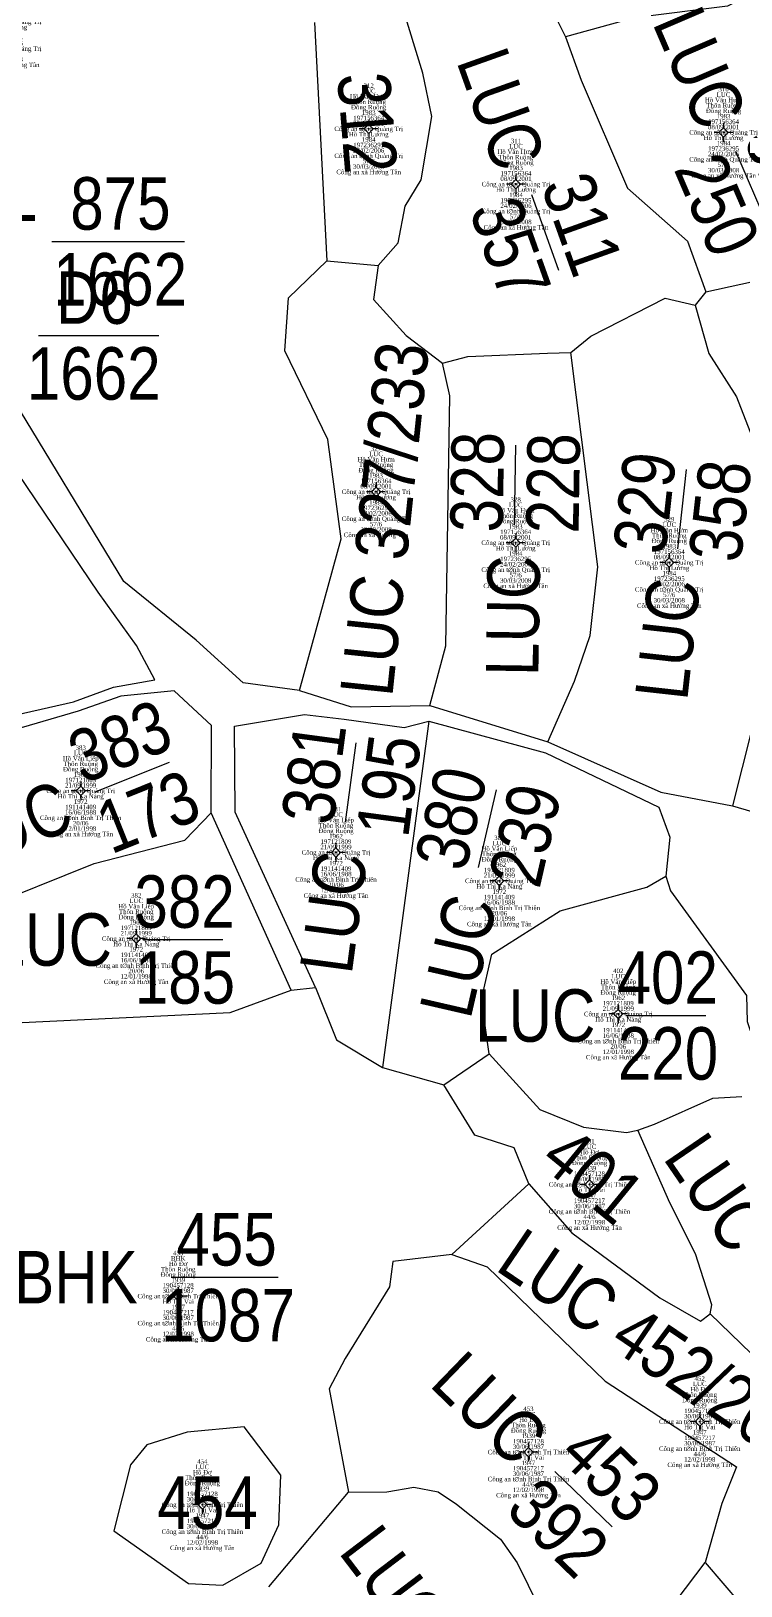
# Model space of a CAD drawing. Header units: metres. Extents: x 545779 to 547235, y 1841259 to 1843294.
# Drawn here: x 546400.9 to 546448.3, y 1842490 to 1842593.7 of the extents above; entities that cross this region are included whole.
import ezdxf
from ezdxf.enums import TextEntityAlignment as Align

# ---------------------------------------------------------------- set-up
doc = ezdxf.new("R2010")
doc.units = ezdxf.units.M
doc.header["$MEASUREMENT"] = 0
for name, color, linetype, lineweight in [('Level 10', 7, 'Continuous', 0), ('Level 11', 7, 'Continuous', 0), ('Level 13', 7, 'Continuous', 0), ('Level 14', 7, 'Continuous', 0), ('Level 15', 7, 'Continuous', 0), ('Level 23', 7, 'Continuous', 0)]:
    doc.layers.add(name, color=color, linetype=linetype, lineweight=lineweight)
doc.styles.add('Style-vnarialNarrowI', font='vnarialNarrowI.shx')
doc.styles.add('Style-Vntimei', font='Vntimei.shx')

# ---------------------------------------------------------------- blocks, each defined once
blk = doc.blocks.new('N_THUA_436')
at = {"layer": 'Level 13', "color": 230, "linetype": 'Continuous', "lineweight": 13, "flags": 128}
blk.add_lwpolyline([(-2.840156, 0.00012), (2.481691, 0.001374)], dxfattribs=at)
at = {"layer": 'Level 13', "color": 230, "linetype": 'Continuous', "lineweight": 0, "style": 'Style-vnarialNarrowI'}
blk.add_text('310', height=3.499858, rotation=359.999904, dxfattribs=at).set_placement((-0.049599, 0.785661), align=Align.CENTER)
blk.add_text('LUC ', height=3.499858, rotation=359.999904, dxfattribs=at).set_placement((-3.777819, 0.004435), align=Align.MIDDLE_RIGHT)
blk.add_text('250', height=3.499858, rotation=359.999904, dxfattribs=at).set_placement((-0.045581, -0.776344), align=Align.TOP_CENTER)
blk = doc.blocks.new('N_THUA_437')
at = {"layer": 'Level 13', "color": 230, "linetype": 'Continuous', "lineweight": 13, "flags": 128}
blk.add_lwpolyline([(-2.837323, -0.007916), (2.523868, -0.007761)], dxfattribs=at)
at = {"layer": 'Level 13', "color": 230, "linetype": 'Continuous', "lineweight": 0, "style": 'Style-vnarialNarrowI'}
blk.add_text('311', height=3.499972, rotation=359.999914, dxfattribs=at).set_placement((0.152705, 0.773418), align=Align.CENTER)
blk.add_text('LUC ', height=3.499972, rotation=359.999914, dxfattribs=at).set_placement((-3.776401, -0.000914), align=Align.MIDDLE_RIGHT)
blk.add_text('357', height=3.499972, rotation=359.999914, dxfattribs=at).set_placement((0.088136, -0.783212), align=Align.TOP_CENTER)
blk = doc.blocks.new('N_THUA_439')
at = {"layer": 'Level 13', "color": 230, "linetype": 'Continuous', "lineweight": 0, "style": 'Style-vnarialNarrowI'}
blk.add_text('312', height=3.49986, rotation=274.646336, dxfattribs=at).set_placement((0.01265, -0.114648), align=Align.MIDDLE_CENTER)
blk = doc.blocks.new('N_THUA_456')
at = {"layer": 'Level 13', "color": 230, "linetype": 'Continuous', "lineweight": 0, "style": 'Style-vnarialNarrowI'}
blk.add_text('LUC 327/233', height=3.499868, rotation=359.999963, dxfattribs=at).set_placement((0.1097, -0.000718), align=Align.MIDDLE_CENTER)
blk = doc.blocks.new('N_THUA_457')
at = {"layer": 'Level 13', "color": 230, "linetype": 'Continuous', "lineweight": 13, "flags": 128}
blk.add_lwpolyline([(-2.840277, -0.004295), (2.480321, -0.001319)], dxfattribs=at)
at = {"layer": 'Level 13', "color": 230, "linetype": 'Continuous', "lineweight": 0, "style": 'Style-vnarialNarrowI'}
blk.add_text('328', height=3.499978, rotation=0.000001, dxfattribs=at).set_placement((-0.014289, 0.775472), align=Align.CENTER)
blk.add_text('LUC ', height=3.499978, rotation=0.000001, dxfattribs=at).set_placement((-3.775603, -0.000235), align=Align.MIDDLE_RIGHT)
blk.add_text('228', height=3.499978, rotation=0.000001, dxfattribs=at).set_placement((-0.015368, -0.785179), align=Align.TOP_CENTER)
blk = doc.blocks.new('N_THUA_458')
at = {"layer": 'Level 13', "color": 230, "linetype": 'Continuous', "lineweight": 13, "flags": 128}
blk.add_lwpolyline([(-2.83809, 0.005947), (2.474768, 0.003905)], dxfattribs=at)
at = {"layer": 'Level 13', "color": 230, "linetype": 'Continuous', "lineweight": 0, "style": 'Style-vnarialNarrowI'}
blk.add_text('329', height=3.499978, rotation=359.99997, dxfattribs=at).set_placement((-0.034508, 0.78213), align=Align.CENTER)
blk.add_text('LUC ', height=3.499978, rotation=359.99997, dxfattribs=at).set_placement((-3.772698, 0.00115), align=Align.MIDDLE_RIGHT)
blk.add_text('358', height=3.499978, rotation=359.99997, dxfattribs=at).set_placement((-0.010321, -0.773454), align=Align.TOP_CENTER)
blk = doc.blocks.new('N_THUA_532')
at = {"layer": 'Level 13', "color": 230, "linetype": 'Continuous', "lineweight": 13, "flags": 128}
blk.add_lwpolyline([(-2.842968, 0.002111), (2.481699, 0.007056)], dxfattribs=at)
at = {"layer": 'Level 13', "color": 230, "linetype": 'Continuous', "lineweight": 0, "style": 'Style-vnarialNarrowI'}
blk.add_text('380', height=3.499974, rotation=0.000096, dxfattribs=at).set_placement((-0.040748, 0.785689), align=Align.CENTER)
blk.add_text('LUC ', height=3.499974, rotation=0.000096, dxfattribs=at).set_placement((-3.769894, 0.002681), align=Align.MIDDLE_RIGHT)
blk.add_text('239', height=3.499974, rotation=0.000096, dxfattribs=at).set_placement((-0.035604, -0.775185), align=Align.TOP_CENTER)
blk = doc.blocks.new('N_THUA_533')
at = {"layer": 'Level 13', "color": 230, "linetype": 'Continuous', "lineweight": 13, "flags": 128}
blk.add_lwpolyline([(-2.834254, -0.004627), (2.501861, 0.000662)], dxfattribs=at)
at = {"layer": 'Level 13', "color": 230, "linetype": 'Continuous', "lineweight": 0, "style": 'Style-vnarialNarrowI'}
blk.add_text('381', height=3.499983, rotation=0.000034, dxfattribs=at).set_placement((0.142669, 0.779106), align=Align.CENTER)
blk.add_text('LUC ', height=3.499983, rotation=0.000034, dxfattribs=at).set_placement((-3.776255, -0.005808), align=Align.MIDDLE_RIGHT)
blk.add_text('195', height=3.499983, rotation=0.000034, dxfattribs=at).set_placement((-0.036062, -0.782125), align=Align.TOP_CENTER)
blk = doc.blocks.new('N_THUA_534')
at = {"layer": 'Level 13', "color": 230, "linetype": 'Continuous', "lineweight": 13, "flags": 128}
blk.add_lwpolyline([(-2.83, 0), (2.5, 0)], dxfattribs=at)
at = {"layer": 'Level 13', "color": 230, "linetype": 'Continuous', "lineweight": 0, "style": 'Style-vnarialNarrowI'}
blk.add_text('382', height=3.49998, dxfattribs=at).set_placement((-0.042184, 0.78), align=Align.CENTER)
blk.add_text('LUC ', height=3.49998, dxfattribs=at).set_placement((-3.771418, -0.00001), align=Align.MIDDLE_RIGHT)
blk.add_text('185', height=3.49998, dxfattribs=at).set_placement((-0.021169, -0.78002), align=Align.TOP_CENTER)
blk = doc.blocks.new('N_THUA_535')
at = {"layer": 'Level 13', "color": 230, "linetype": 'Continuous', "lineweight": 13, "flags": 128}
blk.add_lwpolyline([(-2.841125, 0.00877), (2.480894, 0.006492)], dxfattribs=at)
at = {"layer": 'Level 13', "color": 230, "linetype": 'Continuous', "lineweight": 0, "style": 'Style-vnarialNarrowI'}
blk.add_text('383', height=3.499973, rotation=0.000031, dxfattribs=at).set_placement((-0.071853, 0.780149), align=Align.CENTER)
blk.add_text('LUC ', height=3.499973, rotation=0.000031, dxfattribs=at).set_placement((-3.769433, -0.000402), align=Align.MIDDLE_RIGHT)
blk.add_text('173', height=3.499973, rotation=0.000031, dxfattribs=at).set_placement((-0.07383, -0.772639), align=Align.TOP_CENTER)
blk = doc.blocks.new('N_THUA_561')
at = {"layer": 'Level 13', "color": 230, "linetype": 'Continuous', "lineweight": 0, "style": 'Style-vnarialNarrowI'}
blk.add_text('401', height=3.49998, rotation=320.710594, dxfattribs=at).set_placement((0.231944, -0.193224), align=Align.MIDDLE_CENTER)
blk = doc.blocks.new('N_THUA_562')
at = {"layer": 'Level 13', "color": 230, "linetype": 'Continuous', "lineweight": 13, "flags": 128}
blk.add_lwpolyline([(-2.84, 0), (2.48, 0)], dxfattribs=at)
at = {"layer": 'Level 13', "color": 230, "linetype": 'Continuous', "lineweight": 0, "style": 'Style-vnarialNarrowI'}
blk.add_text('402', height=3.49998, dxfattribs=at).set_placement((-0.062184, 0.78), align=Align.CENTER)
blk.add_text('LUC ', height=3.49998, dxfattribs=at).set_placement((-3.771418, -0.00001), align=Align.MIDDLE_RIGHT)
blk.add_text('220', height=3.49998, dxfattribs=at).set_placement((-0.045308, -0.78002), align=Align.TOP_CENTER)
blk = doc.blocks.new('N_THUA_623')
at = {"layer": 'Level 13', "color": 230, "linetype": 'Continuous', "lineweight": 0, "style": 'Style-vnarialNarrowI'}
blk.add_text('LUC 451/194', height=3.499983, rotation=359.999988, dxfattribs=at).set_placement((0.09548, -0.014337), align=Align.MIDDLE_CENTER)
blk = doc.blocks.new('N_THUA_624')
at = {"layer": 'Level 13', "color": 230, "linetype": 'Continuous', "lineweight": 0, "style": 'Style-vnarialNarrowI'}
blk.add_text('LUC 452/265', height=3.499978, rotation=359.999919, dxfattribs=at).set_placement((0.157956, -0.007064), align=Align.MIDDLE_CENTER)
blk = doc.blocks.new('N_THUA_625')
at = {"layer": 'Level 13', "color": 230, "linetype": 'Continuous', "lineweight": 13, "flags": 128}
blk.add_lwpolyline([(-2.835929, -0.003798), (2.489377, 0.002311)], dxfattribs=at)
at = {"layer": 'Level 13', "color": 230, "linetype": 'Continuous', "lineweight": 0, "style": 'Style-vnarialNarrowI'}
blk.add_text('453', height=3.499981, rotation=0.000111, dxfattribs=at).set_placement((-0.065687, 0.77768), align=Align.CENTER)
blk.add_text('LUC ', height=3.499981, rotation=0.000111, dxfattribs=at).set_placement((-3.762205, 0.001363), align=Align.MIDDLE_RIGHT)
blk.add_text('392', height=3.499981, rotation=0.000111, dxfattribs=at).set_placement((-0.061063, -0.778751), align=Align.TOP_CENTER)
blk = doc.blocks.new('N_THUA_627')
at = {"layer": 'Level 13', "color": 230, "linetype": 'Continuous', "lineweight": 0, "style": 'Style-vnarialNarrowI'}
blk.add_text('454', height=3.49998, dxfattribs=at).set_placement((0.107401, -0.00001), align=Align.MIDDLE_CENTER)
blk = doc.blocks.new('N_THUA_628')
at = {"layer": 'Level 13', "color": 230, "linetype": 'Continuous', "lineweight": 13, "flags": 128}
blk.add_lwpolyline([(-2.61, 0), (4.52, 0)], dxfattribs=at)
at = {"layer": 'Level 13', "color": 230, "linetype": 'Continuous', "lineweight": 0, "style": 'Style-vnarialNarrowI'}
blk.add_text('455', height=3.49998, dxfattribs=at).set_placement((1.088831, 0.78), align=Align.CENTER)
blk.add_text('BHK ', height=3.49998, dxfattribs=at).set_placement((-3.719263, -0.00001), align=Align.MIDDLE_RIGHT)
blk.add_text('1087', height=3.49998, dxfattribs=at).set_placement((1.184126, -0.78002), align=Align.TOP_CENTER)
blk = doc.blocks.new('N_THUA_665')
at = {"layer": 'Level 13', "color": 230, "linetype": 'Continuous', "lineweight": 13, "flags": 128}
blk.add_lwpolyline([(-2.840073, 0.000145), (2.476068, 0.000437)], dxfattribs=at)
at = {"layer": 'Level 13', "color": 230, "linetype": 'Continuous', "lineweight": 0, "style": 'Style-vnarialNarrowI'}
blk.add_text('479', height=3.499923, rotation=359.999991, dxfattribs=at).set_placement((-0.043334, 0.778608), align=Align.CENTER)
blk.add_text('LUC ', height=3.499923, rotation=359.999991, dxfattribs=at).set_placement((-3.778253, 0.004355), align=Align.MIDDLE_RIGHT)
blk.add_text('278', height=3.499923, rotation=359.999991, dxfattribs=at).set_placement((-0.020269, -0.779304), align=Align.TOP_CENTER)
blk = doc.blocks.new('N_THUA_1130')
at = {"layer": 'Level 13', "color": 230, "linetype": 'Continuous', "lineweight": 13, "flags": 128}
blk.add_lwpolyline([(0, 0), (8.85, 0)], dxfattribs=at)
at = {"layer": 'Level 13', "color": 230, "linetype": 'Continuous', "lineweight": 0, "style": 'Style-vnarialNarrowI'}
blk.add_text('875', height=3.49998, dxfattribs=at).set_placement((4.568831, 0.78), align=Align.CENTER)
blk.add_text('875', height=3.49998, dxfattribs=at).set_placement((4.568831, 0.78), align=Align.CENTER)
blk.add_text('DGT ', height=3.49998, dxfattribs=at).set_placement((0.070438, -0.00001), align=Align.MIDDLE_RIGHT)
blk.add_text('1662', height=3.49998, dxfattribs=at).set_placement((4.552668, -0.78002), align=Align.TOP_CENTER)
blk = doc.blocks.new('CENTRD')
at = {"layer": 'Level 11', "linetype": 'Continuous', "lineweight": 0}
h = blk.add_hatch(color=3, dxfattribs=at)
edge = h.paths.add_edge_path()
edge.add_arc((-0.0025, 0), 1.500056, 0, 360)
at = {"layer": 'Level 11', "color": 3, "linetype": 'Continuous', "lineweight": 0}
for p, q in [((-6.200231, 0), (-12.600469, 0)), ((0, 6.200231), (-6.200231, 0)), ((-6.200231, 0), (0, -6.200231)), ((0, 12.600469), (0, 6.200231)), ((6.200231, 0), (0, 6.200231)), ((0, -6.200231), (6.200231, 0)), ((12.400462, 0), (6.200231, 0)), ((0, -6.200231), (0, -12.600469))]:
    blk.add_line(p, q, dxfattribs=at)

msp = doc.modelspace()

# ---------------------------------------------------------------- linework, layer by layer
at = {"layer": 'Level 10', "color": 7, "linetype": 'Continuous', "lineweight": 0, "flags": 128}
for points in [[(546433.64, 1842599.26), (546436.58, 1842593.36)], [(546449.04, 1842596.28), (546447.38, 1842595.42), (546441.17, 1842594.64), (546436.58, 1842593.36)], [(546418.84, 1842549.75), (546415.08, 1842550.26), (546411.94, 1842553.12), (546407.12, 1842557.04), (546399.41, 1842569.74), (546390.78, 1842576.89), (546382.01, 1842591.38), (546380.28, 1842594.44), (546378.34, 1842595.48)], [(546424.08, 1842578.1), (546425.41, 1842579.62), (546425.89, 1842582.07), (546426.95, 1842583.82), (546427.66, 1842588.06), (546427.07, 1842590.95), (546425.67, 1842595.5)], [(546419.83, 1842594.33), (546420.66, 1842578.43)], [(546436.58, 1842593.36), (546437.61, 1842590.47), (546440.7, 1842583.27), (546444.7, 1842579.74), (546445.92, 1842576.35)], [(546445.92, 1842576.35), (546449.88, 1842577.21), (546454.41, 1842580.01), (546455.99, 1842581.53)], [(546418.84, 1842549.75), (546421.62, 1842559.88), (546420.73, 1842566.5), (546417.85, 1842572.42), (546418.11, 1842575.95), (546420.66, 1842578.43)], [(546420.66, 1842578.43), (546424.08, 1842578.1)], [(546424.08, 1842578.1), (546423.77, 1842575.85), (546425.95, 1842573.43), (546428.38, 1842571.59)], [(546445.92, 1842576.35), (546445.21, 1842575.47)], [(546436.93, 1842572.31), (546438.26, 1842573.4), (546443.21, 1842575.93), (546445.21, 1842575.47)], [(546445.21, 1842575.47), (546446.13, 1842572.24), (546447.97, 1842569.34), (546449.32, 1842565.86), (546449.74, 1842561.96), (546450.48, 1842550.29)], [(546428.38, 1842571.59), (546430.07, 1842572.03), (546435.38, 1842572.26), (546436.93, 1842572.31)], [(546435.39, 1842546.33), (546437.18, 1842550.38), (546438.22, 1842553.43), (546438.73, 1842558.01), (546436.93, 1842572.31)], [(546427.53, 1842548.76), (546428.59, 1842552.74), (546428.85, 1842569.41), (546428.38, 1842571.59)], [(546379.18, 1842552.01), (546383.75, 1842544.75), (546394.88, 1842547.64), (546395.91, 1842547.23), (546403.78, 1842549.01), (546406.43, 1842549.99), (546409.19, 1842550.48), (546407.98, 1842552.76), (546405.42, 1842556.31), (546400.07, 1842564.26), (546396.63, 1842568.64), (546393.48, 1842568.68)], [(546450.48, 1842550.29), (546448.99, 1842547.18), (546447.71, 1842542.07)], [(546412.94, 1842541.6), (546412.98, 1842547.42), (546410.48, 1842549.74), (546406.93, 1842549.38), (546404.09, 1842548.37), (546395.18, 1842545.79)], [(546418.84, 1842549.75), (546422.29, 1842548.68), (546427.53, 1842548.76)], [(546427.53, 1842548.76), (546435.39, 1842546.33)], [(546419.91, 1842529.95), (546414.55, 1842541.64), (546414.51, 1842547.39), (546419.16, 1842548.16), (546421.81, 1842547.84), (546425.81, 1842547.29), (546427.45, 1842547.71)], [(546427.45, 1842547.71), (546424.37, 1842524.61)], [(546427.45, 1842547.71), (546435.24, 1842545.61), (546442.8, 1842541.97), (546443.52, 1842539.98), (546443.27, 1842537.37)], [(546435.39, 1842546.33), (546442.93, 1842542.97), (546447.71, 1842542.07)], [(546447.71, 1842542.07), (546451.96, 1842540.82), (546455.84, 1842539.07)], [(546397.5, 1842535.15), (546405.15, 1842538.22), (546411.2, 1842539.78), (546412.94, 1842541.6)], [(546418.29, 1842529.78), (546412.94, 1842541.6)], [(546431.49, 1842525.53), (546430.97, 1842529.14), (546431.67, 1842532.18), (546436.22, 1842535.07), (546442, 1842536.64), (546443.27, 1842537.37)], [(546443.27, 1842537.37), (546443.58, 1842536.39), (546448.63, 1842529.41), (546448.68, 1842527.67), (546449.45, 1842525.38)], [(546399.88, 1842527.58), (546414.22, 1842528.27), (546418.29, 1842529.78)], [(546418.29, 1842529.78), (546419.91, 1842529.95)], [(546419.91, 1842529.95), (546421.31, 1842526.45), (546424.37, 1842524.61)], [(546428.45, 1842523.45), (546431.49, 1842525.53)], [(546431.49, 1842525.53), (546434.87, 1842521.81), (546437.78, 1842520.63), (546440.63, 1842520.27), (546441.39, 1842520.43)], [(546424.37, 1842524.61), (546428.45, 1842523.45)], [(546434.12, 1842516.84), (546433.14, 1842519.25), (546430.53, 1842520.1), (546428.45, 1842523.45)], [(546441.39, 1842520.43), (546442.51, 1842520.83), (546446.39, 1842522.57), (546448.33, 1842522.67)], [(546446.22, 1842508.17), (546446.32, 1842508.78), (546445.24, 1842512.18), (546443.52, 1842515.58), (546441.39, 1842520.43)], [(546434.12, 1842516.84), (546428.99, 1842512.13)], [(546434.12, 1842516.84), (546437, 1842513.58), (546442.86, 1842509.24), (546445.57, 1842507.68), (546446.22, 1842508.17)], [(546428.99, 1842512.13), (546425.05, 1842511.67), (546424.83, 1842509.97), (546421.89, 1842505.19), (546420.81, 1842503.18), (546422.11, 1842496.29)], [(546428.99, 1842512.13), (546431.34, 1842511.32), (546439.22, 1842503.69), (546447.97, 1842497.97), (546447, 1842495.52), (546445.89, 1842491.6)], [(546455.91, 1842495.84), (546454.74, 1842497.9), (546453.01, 1842502.22), (546450.32, 1842504.2), (546446.22, 1842508.17)], [(546416.28, 1842491.55), (546417.45, 1842494.1), (546417.59, 1842497.41), (546415.14, 1842500.64), (546411.34, 1842500.28), (546408.67, 1842499.44), (546407.58, 1842498.1), (546406.45, 1842493.71), (546411.44, 1842490.2), (546413.73, 1842490.08), (546416.28, 1842491.55)], [(546422.11, 1842496.29), (546424.67, 1842496.3), (546426.47, 1842496.61), (546428.09, 1842496.31), (546429.31, 1842495.49), (546432.24, 1842493.14), (546433.36, 1842491.56), (546436.97, 1842484.22)], [(546416.79, 1842489.96), (546422.11, 1842496.29)], [(546436.97, 1842484.22), (546438.96, 1842484.78), (546442.24, 1842487.15), (546443.96, 1842489.03), (546445.89, 1842491.6)], [(546445.89, 1842491.6), (546448.23, 1842488.83), (546451.48, 1842483.73)]]:
    msp.add_lwpolyline(points, dxfattribs=at)
at = {"layer": 'Level 14', "color": 2, "linetype": 'Continuous', "lineweight": 13, "flags": 128}
msp.add_lwpolyline([(546401.43, 1842573.45), (546409.45, 1842573.45)], dxfattribs=at)
at = {"layer": 'Level 23', "color": 12, "linetype": 'Continuous', "lineweight": 0, "flags": 128}
for points in [[(546418.84, 1842549.75), (546415.08, 1842550.26), (546411.94, 1842553.12), (546407.12, 1842557.04), (546399.41, 1842569.74), (546390.78, 1842576.89), (546382.01, 1842591.38), (546380.28, 1842594.44), (546378.34, 1842595.48)], [(546379.18, 1842552.01), (546383.75, 1842544.75), (546394.88, 1842547.64), (546395.91, 1842547.23), (546403.78, 1842549.01), (546406.43, 1842549.99), (546409.19, 1842550.48), (546407.98, 1842552.76), (546405.42, 1842556.31), (546400.07, 1842564.26), (546396.63, 1842568.64), (546393.48, 1842568.68)], [(546412.94, 1842541.6), (546412.98, 1842547.42), (546410.48, 1842549.74), (546406.93, 1842549.38), (546404.09, 1842548.37), (546395.18, 1842545.79)], [(546418.84, 1842549.75), (546422.29, 1842548.68), (546427.53, 1842548.76)], [(546427.53, 1842548.76), (546435.39, 1842546.33)], [(546419.91, 1842529.95), (546414.55, 1842541.64), (546414.51, 1842547.39), (546419.16, 1842548.16), (546421.81, 1842547.84), (546425.81, 1842547.29), (546427.45, 1842547.71)], [(546427.45, 1842547.71), (546435.24, 1842545.61), (546442.8, 1842541.97), (546443.52, 1842539.98), (546443.27, 1842537.37)], [(546435.39, 1842546.33), (546442.93, 1842542.97), (546447.71, 1842542.07)], [(546447.71, 1842542.07), (546451.96, 1842540.82), (546455.84, 1842539.07)], [(546418.29, 1842529.78), (546412.94, 1842541.6)], [(546443.27, 1842537.37), (546443.58, 1842536.39), (546448.63, 1842529.41), (546448.68, 1842527.67), (546449.45, 1842525.38)]]:
    msp.add_lwpolyline(points, dxfattribs=at)

# ---------------------------------------------------------------- block references
at = {"layer": 'Level 11', "color": 3, "linetype": 'Continuous', "lineweight": 0, "xscale": 0.049998, "yscale": 0.049998, "zscale": 0.049998}
for p in [(546423.45, 1842587.23), (546447.11, 1842586.99), (546433.27, 1842583.54), (546423.94, 1842563.02), (546433.25, 1842559.62), (546443.49, 1842558.3), (546404.25, 1842543.07), (546421.27, 1842538.96), (546432.16, 1842537.06), (546407.95, 1842533.21), (546440.09, 1842528.18), (546438.17, 1842516.81), (546410.75, 1842509.36), (546445.52, 1842500.99), (546434.1, 1842498.96), (546412.36, 1842495.45)]:
    msp.add_blockref('CENTRD', p, dxfattribs=at)
at = {"layer": 'Level 13', "color": 230, "linetype": 'Continuous', "lineweight": 0}
for name, p, xscale, yscale, zscale, rotation in [('N_THUA_436', (546449.03, 1842583.12), 1.000001, 1.000001, 1.000001, 293.227493), ('N_THUA_437', (546435.26, 1842580.17), 1.000002, 1.000002, 1.000002, 289.616225), ('N_THUA_456', (546424.5, 1842561.1), 0.999998, 0.999998, 0.999998, 84.015084), ('N_THUA_457', (546433.21, 1842563.64), 1.000001, 1.000001, 1.000001, 89.106435), ('N_THUA_458', (546444.37, 1842562.04), 1.000001, 1.000001, 1.000001, 83.646108), ('N_THUA_535', (546407.86, 1842544.05), 1.000002, 1.000002, 1.000002, 21.865916), ('N_THUA_533', (546422.28, 1842543.79), 0.999999, 0.999999, 0.999999, 82.405321), ('N_THUA_532', (546431.42, 1842540.72), 1.000002, 1.000002, 1.000002, 77.03282), ('N_THUA_623', (546451.09, 1842509.9), 0.999999, 0.999999, 0.999999, 304.355254), ('N_THUA_624', (546442.44, 1842506.06), 1.000001, 1.000001, 1.000001, 325.855578), ('N_THUA_665', (546430.59, 1842483.06), 0.999999, 0.999999, 0.999999, 307.276298)]:
    msp.add_blockref(name, p, dxfattribs=dict(at, xscale=xscale, yscale=yscale, zscale=zscale, rotation=rotation))
for name, p in [('N_THUA_439', (546423.35, 1842587.75)), ('N_THUA_1130', (546402.33, 1842579.72)), ('N_THUA_534', (546411.22, 1842533.15)), ('N_THUA_562', (546443.45, 1842528.08)), ('N_THUA_561', (546438.19, 1842517.61)), ('N_THUA_628', (546412.89, 1842510.62)), ('N_THUA_627', (546412.6, 1842495.58))]:
    msp.add_blockref(name, p, dxfattribs=at)
at = {"layer": 'Level 13', "color": 230, "linetype": 'Continuous', "lineweight": 0, "rotation": 315.923339}
msp.add_blockref('N_THUA_625', (546437.9, 1842495.7), dxfattribs=at)

# ---------------------------------------------------------------- texts
at = {"layer": 'Level 14', "color": 2, "linetype": 'Continuous', "lineweight": 0, "style": 'Style-vnarialNarrowI'}
msp.add_text('D6', height=3.5, dxfattribs=at).set_placement((546405.16, 1842574.22), align=Align.CENTER)
msp.add_text('1662', height=3.5, dxfattribs=at).set_placement((546405.12, 1842572.66), align=Align.TOP_CENTER)
at = {"layer": 'Level 15', "color": 3, "linetype": 'Continuous', "lineweight": 0, "char_height": 0.3, "attachment_point": 5, "line_spacing_factor": 0.72, "style": 'Style-Vntimei'}
for s, insert in [('269\\PLNC\\PHå V¨n H\xadm\\PTh«n Ruéng\\P§ång Ruéng\\P1983\\P197156364\\P08/09/2001\\PC«ng an t∅nh Qu¶ng TrÞ\\PHå ThÞ L\xad¬ng\\P1984\\P197236295\\P24/02/2006\\PC«ng an t∅nh Qu¶ng TrÞ\\P57/6\\P30/03/2008\\PC«ng an x· H\xadíng T©n\\P', (546399.35, 1842594.33)), ('312\\PLUC\\PHå V¨n H\xadm\\PTh«n Ruéng\\P§ång Ruéng\\P1983\\P197156364\\P08/09/2001\\PC«ng an t∅nh Qu¶ng TrÞ\\PHå ThÞ L\xad¬ng\\P1984\\P197236295\\P24/02/2006\\PC«ng an t∅nh Qu¶ng TrÞ\\P57/6\\P30/03/2008\\PC«ng an x· H\xadíng T©n\\P', (546423.45, 1842587.18)), ('310\\PLUC\\PHå V¨n H\xadm\\PTh«n Ruéng\\P§ång Ruéng\\P1983\\P197156364\\P08/09/2001\\PC«ng an t∅nh Qu¶ng TrÞ\\PHå ThÞ L\xad¬ng\\P1984\\P197236295\\P24/02/2006\\PC«ng an t∅nh Qu¶ng TrÞ\\P57/6\\P30/03/2008\\PC«ng an x· H\xadíng T©n\\P', (546447.11, 1842586.94)), ('311\\PLUC\\PHå V¨n H\xadm\\PTh«n Ruéng\\P§ång Ruéng\\P1983\\P197156364\\P08/09/2001\\PC«ng an t∅nh Qu¶ng TrÞ\\PHå ThÞ L\xad¬ng\\P1984\\P197236295\\P24/02/2006\\PC«ng an t∅nh Qu¶ng TrÞ\\P57/6\\P30/03/2008\\PC«ng an x· H\xadíng T©n\\P', (546433.27, 1842583.49)), ('327\\PLUC\\PHå V¨n H\xadm\\PTh«n Ruéng\\P§ång Ruéng\\P1983\\P197156364\\P08/09/2001\\PC«ng an t∅nh Qu¶ng TrÞ\\PHå ThÞ L\xad¬ng\\P1984\\P197236295\\P24/02/2006\\PC«ng an t∅nh Qu¶ng TrÞ\\P57/6\\P30/03/2008\\PC«ng an x· H\xadíng T©n\\P', (546423.94, 1842562.97)), ('328\\PLUC\\PHå V¨n H\xadm\\PTh«n Ruéng\\P§ång Ruéng\\P1983\\P197156364\\P08/09/2001\\PC«ng an t∅nh Qu¶ng TrÞ\\PHå ThÞ L\xad¬ng\\P1984\\P197236295\\P24/02/2006\\PC«ng an t∅nh Qu¶ng TrÞ\\P57/6\\P30/03/2008\\PC«ng an x· H\xadíng T©n\\P', (546433.25, 1842559.57)), ('329\\PLUC\\PHå V¨n H\xadm\\PTh«n Ruéng\\P§ång Ruéng\\P1983\\P197156364\\P08/09/2001\\PC«ng an t∅nh Qu¶ng TrÞ\\PHå ThÞ L\xad¬ng\\P1984\\P197236295\\P24/02/2006\\PC«ng an t∅nh Qu¶ng TrÞ\\P57/6\\P30/03/2008\\PC«ng an x· H\xadíng T©n\\P', (546443.49, 1842558.25)), ('383\\PLUC\\PHå V¨n LiÕp\\PTh«n Ruéng\\P§ång Ruéng\\P1962\\P197121809\\P21/09/1999\\PC«ng an t∅nh Qu¶ng TrÞ\\PHå ThÞ Ka Nµng\\P1972\\P191141409\\P16/06/1988\\PC«ng an t∅nh B×nh TrÞ Thiªn\\P20/06\\P12/01/1998\\PC«ng an x· H\xadíng T©n\\P', (546404.25, 1842543.02)), ('381\\PLUC\\PHå V¨n LiÕp\\PTh«n Ruéng\\P§ång Ruéng\\P1962\\P197121809\\P21/09/1999\\PC«ng an t∅nh Qu¶ng TrÞ\\PHå ThÞ Ka Nµng\\P1972\\P191141409\\P16/06/1988\\PC«ng an t∅nh B×nh TrÞ Thiªn\\P20/06\\P12/01/1998\\PC«ng an x· H\xadíng T©n\\P', (546421.27, 1842538.91)), ('380\\PLUC\\PHå V¨n LiÕp\\PTh«n Ruéng\\P§ång Ruéng\\P1962\\P197121809\\P21/09/1999\\PC«ng an t∅nh Qu¶ng TrÞ\\PHå ThÞ Ka Nµng\\P1972\\P191141409\\P16/06/1988\\PC«ng an t∅nh B×nh TrÞ Thiªn\\P20/06\\P12/01/1998\\PC«ng an x· H\xadíng T©n\\P', (546432.16, 1842537.01)), ('382\\PLUC\\PHå V¨n LiÕp\\PTh«n Ruéng\\P§ång Ruéng\\P1962\\P197121809\\P21/09/1999\\PC«ng an t∅nh Qu¶ng TrÞ\\PHå ThÞ Ka Nµng\\P1972\\P191141409\\P16/06/1988\\PC«ng an t∅nh B×nh TrÞ Thiªn\\P20/06\\P12/01/1998\\PC«ng an x· H\xadíng T©n\\P', (546407.95, 1842533.16)), ('402\\PLUC\\PHå V¨n LiÕp\\PTh«n Ruéng\\P§ång Ruéng\\P1962\\P197121809\\P21/09/1999\\PC«ng an t∅nh Qu¶ng TrÞ\\PHå ThÞ Ka Nµng\\P1972\\P191141409\\P16/06/1988\\PC«ng an t∅nh B×nh TrÞ Thiªn\\P20/06\\P12/01/1998\\PC«ng an x· H\xadíng T©n\\P', (546440.09, 1842528.13)), ('401\\PLUC\\PHå §¬\\PTh«n Ruéng\\P§ång Ruéng\\P1939\\P190457128\\P30/06/1987\\PC«ng an t∅nh B×nh TrÞ Thiªn\\PHå ThÞ Vai\\P1947\\P190457217\\P30/06/1987\\PC«ng an t∅nh B×nh TrÞ Thiªn\\P44/6\\P12/02/1998\\PC«ng an x· H\xadíng T©n\\P', (546438.17, 1842516.76)), ('455\\PBHK\\PHå §¬\\PTh«n Ruéng\\P§ång Ruéng\\P1939\\P190457128\\P30/06/1987\\PC«ng an t∅nh B×nh TrÞ Thiªn\\PHå ThÞ Vai\\P1947\\P190457217\\P30/06/1987\\PC«ng an t∅nh B×nh TrÞ Thiªn\\P44/6\\P12/02/1998\\PC«ng an x· H\xadíng T©n\\P', (546410.75, 1842509.31)), ('452\\PLUC\\PHå §¬\\PTh«n Ruéng\\P§ång Ruéng\\P1939\\P190457128\\P30/06/1987\\PC«ng an t∅nh B×nh TrÞ Thiªn\\PHå ThÞ Vai\\P1947\\P190457217\\P30/06/1987\\PC«ng an t∅nh B×nh TrÞ Thiªn\\P44/6\\P12/02/1998\\PC«ng an x· H\xadíng T©n\\P', (546445.52, 1842500.94)), ('453\\PLUC\\PHå §¬\\PTh«n Ruéng\\P§ång Ruéng\\P1939\\P190457128\\P30/06/1987\\PC«ng an t∅nh B×nh TrÞ Thiªn\\PHå ThÞ Vai\\P1947\\P190457217\\P30/06/1987\\PC«ng an t∅nh B×nh TrÞ Thiªn\\P44/6\\P12/02/1998\\PC«ng an x· H\xadíng T©n\\P', (546434.1, 1842498.91)), ('454\\PLUC\\PHå §¬\\PTh«n Ruéng\\P§ång Ruéng\\P1939\\P190457128\\P30/06/1987\\PC«ng an t∅nh B×nh TrÞ Thiªn\\PHå ThÞ Vai\\P1947\\P190457217\\P30/06/1987\\PC«ng an t∅nh B×nh TrÞ Thiªn\\P44/6\\P12/02/1998\\PC«ng an x· H\xadíng T©n\\P', (546412.36, 1842495.4))]:
    msp.add_mtext(s, dxfattribs=dict(at, insert=insert))

doc.saveas('drawing.dxf')
